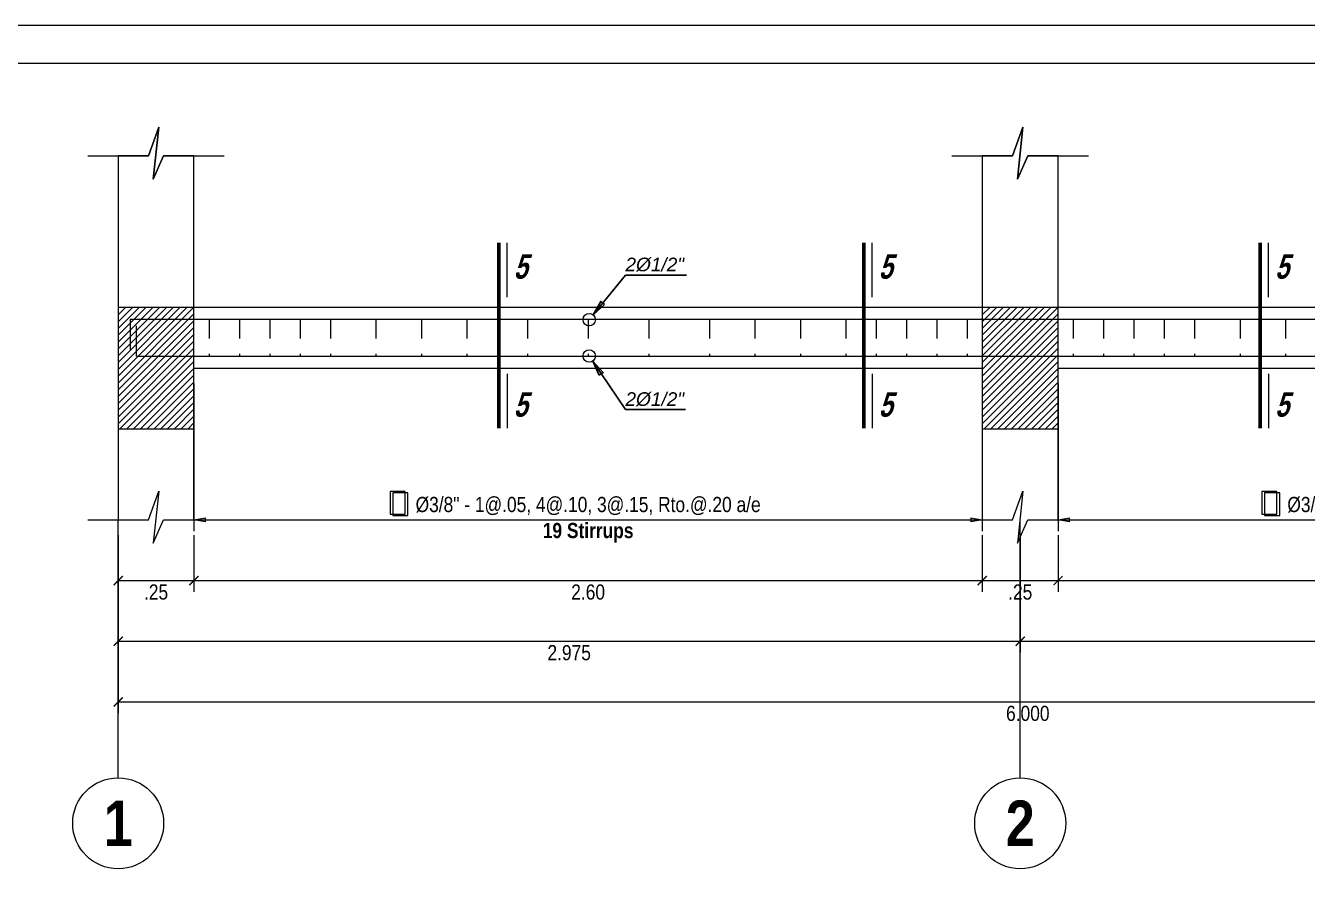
# Model space of a CAD drawing. Header units: millimetres. Extents: x 56 to 215, y 47 to 103.
# Drawn here: x 78.16 to 86.62, y 68.49 to 74.1 of the extents above; entities that cross this region are included whole.
import ezdxf
from ezdxf.enums import TextEntityAlignment as Align

# ---------------------------------------------------------------- set-up
doc = ezdxf.new("R2010")
doc.units = ezdxf.units.MM
doc.linetypes.add('CENTER2', pattern=[28.575, 19.05, -3.175, 3.175, -3.175])
doc.linetypes.add('DASHED2', pattern=[0.375, 0.25, -0.125])
for name, color, linetype, lineweight in [('E_Columna', 3, 'Continuous', 25), ('E_Estribo', 1, 'CENTER2', 20), ('E_Fierros', 2, 'Continuous', 50), ('G_Achurados', 54, 'Continuous', 5), ('G_Complemento', 30, 'Continuous', 20), ('G_Cortes', 3, 'Continuous', 60), ('G_Ejes', 253, 'Continuous', 20), ('G_Sombreados', 8, 'Continuous', 9), ('G_Texto', 122, 'Continuous', 20)]:
    doc.layers.add(name, color=color, linetype=linetype, lineweight=lineweight)
doc.layers.add('G_Acotación', color=171, linetype='Continuous')
doc.styles.add('Acotacion', font='ARIALN.TTF')
doc.styles.add('ARIAL', font='ariali.ttf', dxfattribs={"height": 0.12})
doc.styles.add('Cotas', font='ARIALNB.TTF', dxfattribs={"height": 0.1})
doc.styles.add('Eje', font='ARIALNB.TTF', dxfattribs={"height": 0.3})
doc.styles.add('Notas', font='ARIALNB.TTF', dxfattribs={"height": 0.15})
doc.styles.add('TITULOS', font='ARIALNB.TTF', dxfattribs={"height": 0.3})
doc.dimstyles.new('125', dxfattribs={"dimtxt": 1, "dimasz": 0.06, "dimexe": 0.06, "dimexo": 0.1, "dimgap": 0.08, "dimtad": 3, "dimtih": 1, "dimtoh": 1, "dimlfac": 0.5, "dimzin": 1, "dimdsep": 46, "dimtxsty": 'Cotas', "dimblk": 'ARCHTICK', "dimcen": 2.5, "dimdle": 0.06, "dimclrt": 4, "dimazin": 0, "dimtp": 0.2, "dimtm": 0.2, "dimtfac": 1, "dimtix": 1, "dimtmove": 1, "dimatfit": 3, "dimfxl": 1, "dimtolj": 1, "dimtzin": 1, "dimarcsym": 0})
doc.dimstyles.new('Lenin_25', dxfattribs={"dimscale": 0.5, "dimtxt": 0.2, "dimasz": 0.12, "dimexe": 0.15, "dimexo": 0.2, "dimgap": 0.05, "dimtad": 2, "dimtih": 1, "dimtoh": 1, "dimlfac": 0.5, "dimzin": 4, "dimdsep": 46, "dimtxsty": 'Acotacion', "dimblk": 'ARCHTICK', "dimcen": 0.12, "dimclrd": 256, "dimclre": 256, "dimclrt": 4, "dimazin": 1, "dimtm": 1e-09, "dimtfac": 1, "dimtmove": 2, "dimatfit": 2, "dimldrblk": 'ARCHTICK', "dimfxl": 1, "dimtolj": 1, "dimlwd": 13, "dimlwe": 18, "dimarcsym": 0})
doc.dimstyles.new('Lenin_50', dxfattribs={"dimtxt": 0.3, "dimasz": 0.08, "dimexe": 0.15, "dimexo": 0.2, "dimgap": 0.03, "dimtad": 2, "dimtih": 1, "dimtoh": 1, "dimlfac": -1, "dimzin": 4, "dimdsep": 46, "dimtxsty": 'Acotacion', "dimblk": 'ARCHTICK', "dimcen": 0.08, "dimclrd": 256, "dimclre": 256, "dimclrt": 4, "dimazin": 1, "dimtm": 1e-09, "dimtfac": 1, "dimtmove": 2, "dimatfit": 2, "dimfxl": 1, "dimtolj": 1, "dimlwd": 13, "dimlwe": 18, "dimarcsym": 0})

# ---------------------------------------------------------------- blocks, each defined once
blk = doc.blocks.new('_ArchTick')
at = {"color": 0, "linetype": 'ByBlock', "const_width": 0.15}
blk.add_lwpolyline([(-0.5, -0.5), (0.5, 0.5)], dxfattribs=at)
blk = doc.blocks.new('*D554')
at = {"layer": 'Defpoints', "color": 0, "transparency": 16777216}
for p in [(75.8247, 71.0529), (77.3247, 71.0529), (75.8247, 58.5529)]:
    blk.add_point(p, dxfattribs=at)
at = {"layer": 'G_Acotación', "lineweight": 18, "transparency": 16777216}
for p, q in [((76.0247, 71.0529), (77.4747, 71.0529)), ((76.0247, 58.5529), (77.4747, 58.5529))]:
    blk.add_line(p, q, dxfattribs=at)
at = {"layer": 'G_Acotación', "lineweight": 13, "transparency": 16777216}
blk.add_line((77.3247, 58.5529), (77.3247, 71.0529), dxfattribs=at)
at = {"layer": 'G_Acotación', "lineweight": 13, "transparency": 16777216, "xscale": 0.08, "yscale": 0.08, "zscale": 0.08}
for p, rotation in [((77.3247, 71.0529), 90), ((77.3247, 58.5529), 270)]:
    blk.add_blockref('_ArchTick', p, dxfattribs=dict(at, rotation=rotation))
at = {"layer": 'G_Acotación', "color": 4, "lineweight": 5, "transparency": 16777216, "insert": (77.8534, 64.8029), "char_height": 0.3, "attachment_point": 5, "style": 'Acotacion'}
blk.add_mtext('\\A1;12.500', dxfattribs=at)
blk = doc.blocks.new('*D601')
at = {"layer": 'Defpoints', "color": 0, "transparency": 16777216}
for p in [(78.7731, 70.8447), (90.7731, 70.8447), (90.7731, 69.6447)]:
    blk.add_point(p, dxfattribs=at)
at = {"layer": 'G_Acotación', "lineweight": 18, "transparency": 16777216}
for p, q in [((78.7731, 70.7447), (78.7731, 69.5697)), ((90.7731, 70.7447), (90.7731, 69.5697))]:
    blk.add_line(p, q, dxfattribs=at)
at = {"layer": 'G_Acotación', "lineweight": 13, "transparency": 16777216}
blk.add_line((78.7731, 69.6447), (90.7731, 69.6447), dxfattribs=at)
at = {"layer": 'G_Acotación', "lineweight": 13, "transparency": 16777216, "xscale": 0.06, "yscale": 0.06, "zscale": 0.06, "rotation": 180}
blk.add_blockref('_ArchTick', (78.7731, 69.6447), dxfattribs=at)
at = {"layer": 'G_Acotación', "lineweight": 13, "transparency": 16777216, "xscale": 0.06, "yscale": 0.06, "zscale": 0.06}
blk.add_blockref('_ArchTick', (90.7731, 69.6447), dxfattribs=at)
at = {"layer": 'G_Acotación', "color": 4, "lineweight": 5, "transparency": 16777216, "insert": (84.7731, 69.5686), "char_height": 0.1, "attachment_point": 5, "style": 'Acotacion'}
blk.add_mtext('\\A1;6.000', dxfattribs=at)
blk = doc.blocks.new('*D602')
at = {"layer": 'Defpoints', "color": 0, "transparency": 16777216}
for p in [(78.7731, 70.8447), (84.7231, 70.8447), (84.7231, 70.0447)]:
    blk.add_point(p, dxfattribs=at)
at = {"layer": 'G_Acotación', "lineweight": 18, "transparency": 16777216}
for p, q in [((78.7731, 70.7447), (78.7731, 69.9697)), ((84.7231, 70.7447), (84.7231, 69.9697))]:
    blk.add_line(p, q, dxfattribs=at)
at = {"layer": 'G_Acotación', "lineweight": 13, "transparency": 16777216}
blk.add_line((78.7731, 70.0447), (84.7231, 70.0447), dxfattribs=at)
at = {"layer": 'G_Acotación', "lineweight": 13, "transparency": 16777216, "xscale": 0.06, "yscale": 0.06, "zscale": 0.06, "rotation": 180}
blk.add_blockref('_ArchTick', (78.7731, 70.0447), dxfattribs=at)
at = {"layer": 'G_Acotación', "lineweight": 13, "transparency": 16777216, "xscale": 0.06, "yscale": 0.06, "zscale": 0.06}
blk.add_blockref('_ArchTick', (84.7231, 70.0447), dxfattribs=at)
at = {"layer": 'G_Acotación', "color": 4, "lineweight": 5, "transparency": 16777216, "insert": (81.7481, 69.9686), "char_height": 0.1, "attachment_point": 5, "style": 'Acotacion'}
blk.add_mtext('\\A1;2.975', dxfattribs=at)
blk = doc.blocks.new('*D603')
at = {"layer": 'Defpoints', "color": 0, "transparency": 16777216}
for p in [(78.7731, 70.8447), (79.2731, 70.8447), (79.2731, 70.4447)]:
    blk.add_point(p, dxfattribs=at)
at = {"layer": 'G_Acotación', "lineweight": 18, "transparency": 16777216}
for p, q in [((78.7731, 70.7447), (78.7731, 70.3697)), ((79.2731, 70.7447), (79.2731, 70.3697))]:
    blk.add_line(p, q, dxfattribs=at)
at = {"layer": 'G_Acotación', "lineweight": 13, "transparency": 16777216}
blk.add_line((78.7731, 70.4447), (79.2731, 70.4447), dxfattribs=at)
at = {"layer": 'G_Acotación', "lineweight": 13, "transparency": 16777216, "xscale": 0.06, "yscale": 0.06, "zscale": 0.06, "rotation": 180}
blk.add_blockref('_ArchTick', (78.7731, 70.4447), dxfattribs=at)
at = {"layer": 'G_Acotación', "lineweight": 13, "transparency": 16777216, "xscale": 0.06, "yscale": 0.06, "zscale": 0.06}
blk.add_blockref('_ArchTick', (79.2731, 70.4447), dxfattribs=at)
at = {"layer": 'G_Acotación', "color": 4, "lineweight": 5, "transparency": 16777216, "insert": (79.0231, 70.3686), "char_height": 0.1, "attachment_point": 5, "style": 'Acotacion'}
blk.add_mtext('\\A1;.25', dxfattribs=at)
blk = doc.blocks.new('*D604')
at = {"layer": 'Defpoints', "color": 0, "transparency": 16777216}
for p in [(79.2731, 70.8447), (84.4731, 70.8447), (84.4731, 70.4447)]:
    blk.add_point(p, dxfattribs=at)
at = {"layer": 'G_Acotación', "lineweight": 18, "transparency": 16777216}
for p, q in [((79.2731, 70.7447), (79.2731, 70.3697)), ((84.4731, 70.7447), (84.4731, 70.3697))]:
    blk.add_line(p, q, dxfattribs=at)
at = {"layer": 'G_Acotación', "lineweight": 13, "transparency": 16777216}
blk.add_line((79.2731, 70.4447), (84.4731, 70.4447), dxfattribs=at)
at = {"layer": 'G_Acotación', "lineweight": 13, "transparency": 16777216, "xscale": 0.06, "yscale": 0.06, "zscale": 0.06, "rotation": 180}
blk.add_blockref('_ArchTick', (79.2731, 70.4447), dxfattribs=at)
at = {"layer": 'G_Acotación', "lineweight": 13, "transparency": 16777216, "xscale": 0.06, "yscale": 0.06, "zscale": 0.06}
blk.add_blockref('_ArchTick', (84.4731, 70.4447), dxfattribs=at)
at = {"layer": 'G_Acotación', "color": 4, "lineweight": 5, "transparency": 16777216, "insert": (81.8731, 70.3686), "char_height": 0.1, "attachment_point": 5, "style": 'Acotacion'}
blk.add_mtext('\\A1;2.60', dxfattribs=at)
blk = doc.blocks.new('_ClosedBlank')
at = {"color": 0, "linetype": 'ByBlock', "lineweight": -2}
for p, q in [((-1, 0.17), (0, 0)), ((-1, 0.17), (-1, -0.17)), ((0, 0), (-1, -0.17))]:
    blk.add_line(p, q, dxfattribs=at)
blk = doc.blocks.new('*D605')
at = {"layer": 'Defpoints', "color": 0, "transparency": 16777216}
for p in [(79.2731, 71.8447), (84.4731, 71.8447), (84.4731, 70.8447)]:
    blk.add_point(p, dxfattribs=at)
at = {"layer": 'G_Acotación', "lineweight": 18, "transparency": 16777216}
for p, q in [((79.2731, 71.7447), (79.2731, 70.7697)), ((84.4731, 71.7447), (84.4731, 70.7697))]:
    blk.add_line(p, q, dxfattribs=at)
at = {"layer": 'G_Acotación', "lineweight": 13, "transparency": 16777216}
blk.add_line((79.3481, 70.8447), (84.3981, 70.8447), dxfattribs=at)
at = {"layer": 'G_Acotación', "lineweight": 13, "transparency": 16777216, "xscale": 0.075, "yscale": 0.075, "zscale": 0.075, "rotation": 180}
blk.add_blockref('_ClosedBlank', (79.2731, 70.8447), dxfattribs=at)
at = {"layer": 'G_Acotación', "lineweight": 13, "transparency": 16777216, "xscale": 0.075, "yscale": 0.075, "zscale": 0.075}
blk.add_blockref('_ClosedBlank', (84.4731, 70.8447), dxfattribs=at)
at = {"layer": 'G_Acotación', "color": 4, "lineweight": 5, "transparency": 16777216, "insert": (81.8731, 70.9362), "char_height": 0.1, "attachment_point": 5, "style": 'Acotacion'}
blk.add_mtext('\\A1;Ø3/8" - 1@.05, 4@.10, 3@.15, Rto.@.20 a/e', dxfattribs=at)
blk = doc.blocks.new('Eri')
blk.add_line((-1.7, 0), (0, 0))
blk.add_circle((-2, 0), 0.3)
at = {"color": 1, "style": 'Eje', "flags": 4}
blk.add_attdef('H', text='', height=0.3, dxfattribs=at).set_placement((-2, 0), align=Align.MIDDLE_CENTER)
blk = doc.blocks.new('*D606')
at = {"layer": 'Defpoints', "color": 0, "transparency": 16777216}
for p in [(84.9731, 71.8447), (90.2731, 71.8447), (90.2731, 70.8447)]:
    blk.add_point(p, dxfattribs=at)
at = {"layer": 'G_Acotación', "lineweight": 18, "transparency": 16777216}
for p, q in [((84.9731, 71.7447), (84.9731, 70.7697)), ((90.2731, 71.7447), (90.2731, 70.7697))]:
    blk.add_line(p, q, dxfattribs=at)
at = {"layer": 'G_Acotación', "lineweight": 13, "transparency": 16777216}
blk.add_line((85.0481, 70.8447), (90.1981, 70.8447), dxfattribs=at)
at = {"layer": 'G_Acotación', "lineweight": 13, "transparency": 16777216, "xscale": 0.075, "yscale": 0.075, "zscale": 0.075, "rotation": 180}
blk.add_blockref('_ClosedBlank', (84.9731, 70.8447), dxfattribs=at)
at = {"layer": 'G_Acotación', "lineweight": 13, "transparency": 16777216, "xscale": 0.075, "yscale": 0.075, "zscale": 0.075}
blk.add_blockref('_ClosedBlank', (90.2731, 70.8447), dxfattribs=at)
at = {"layer": 'G_Acotación', "color": 4, "lineweight": 5, "transparency": 16777216, "insert": (87.6231, 70.9362), "char_height": 0.1, "attachment_point": 5, "style": 'Acotacion'}
blk.add_mtext('\\A1;Ø3/8" - 1@.05, 4@.10, 3@.15, Rto.@.20 a/e', dxfattribs=at)
blk = doc.blocks.new('A$C20F518DE')
at = {"linetype": 'CENTER2', "lineweight": 60, "ltscale": 3}
blk.add_line((0, 0), (0, 1.2213), dxfattribs=at)
at = {"lineweight": 20}
for p, q in [((0.055, 0.8638), (0.055, 1.2213)), ((0.055, 0.3575), (0.055, 0))]:
    blk.add_line(p, q, dxfattribs=at)
at = {"ltscale": 1.1, "style": 'Notas', "oblique": 15.64103, "width": 0.871134, "flags": 4}
blk.add_attdef('C0', text='', height=0.1613, dxfattribs=at).set_placement((0.1923, 1.0662), align=Align.MIDDLE_CENTER)
blk.add_attdef('C1', text='', height=0.1613, rotation=360, dxfattribs=at).set_placement((0.1923, 0.1584), align=Align.MIDDLE_CENTER)
blk = doc.blocks.new('*D607')
at = {"layer": 'Defpoints', "color": 0, "transparency": 16777216}
for p in [(84.7231, 70.8447), (90.7731, 70.8447), (90.7731, 70.0447)]:
    blk.add_point(p, dxfattribs=at)
at = {"layer": 'G_Acotación', "lineweight": 18, "transparency": 16777216}
for p, q in [((84.7231, 70.7447), (84.7231, 69.9697)), ((90.7731, 70.7447), (90.7731, 69.9697))]:
    blk.add_line(p, q, dxfattribs=at)
at = {"layer": 'G_Acotación', "lineweight": 13, "transparency": 16777216}
blk.add_line((84.7231, 70.0447), (90.7731, 70.0447), dxfattribs=at)
at = {"layer": 'G_Acotación', "lineweight": 13, "transparency": 16777216, "xscale": 0.06, "yscale": 0.06, "zscale": 0.06, "rotation": 180}
blk.add_blockref('_ArchTick', (84.7231, 70.0447), dxfattribs=at)
at = {"layer": 'G_Acotación', "lineweight": 13, "transparency": 16777216, "xscale": 0.06, "yscale": 0.06, "zscale": 0.06}
blk.add_blockref('_ArchTick', (90.7731, 70.0447), dxfattribs=at)
at = {"layer": 'G_Acotación', "color": 4, "lineweight": 5, "transparency": 16777216, "insert": (87.7481, 69.9686), "char_height": 0.1, "attachment_point": 5, "style": 'Acotacion'}
blk.add_mtext('\\A1;3.025', dxfattribs=at)
blk = doc.blocks.new('*D608')
at = {"layer": 'Defpoints', "color": 0, "transparency": 16777216}
for p in [(84.4731, 70.8447), (84.9731, 70.8447), (84.9731, 70.4447)]:
    blk.add_point(p, dxfattribs=at)
at = {"layer": 'G_Acotación', "lineweight": 18, "transparency": 16777216}
for p, q in [((84.4731, 70.7447), (84.4731, 70.3697)), ((84.9731, 70.7447), (84.9731, 70.3697))]:
    blk.add_line(p, q, dxfattribs=at)
at = {"layer": 'G_Acotación', "lineweight": 13, "transparency": 16777216}
blk.add_line((84.4731, 70.4447), (84.9731, 70.4447), dxfattribs=at)
at = {"layer": 'G_Acotación', "lineweight": 13, "transparency": 16777216, "xscale": 0.06, "yscale": 0.06, "zscale": 0.06, "rotation": 180}
blk.add_blockref('_ArchTick', (84.4731, 70.4447), dxfattribs=at)
at = {"layer": 'G_Acotación', "lineweight": 13, "transparency": 16777216, "xscale": 0.06, "yscale": 0.06, "zscale": 0.06}
blk.add_blockref('_ArchTick', (84.9731, 70.4447), dxfattribs=at)
at = {"layer": 'G_Acotación', "color": 4, "lineweight": 5, "transparency": 16777216, "insert": (84.7231, 70.3686), "char_height": 0.1, "attachment_point": 5, "style": 'Acotacion'}
blk.add_mtext('\\A1;.25', dxfattribs=at)
blk = doc.blocks.new('*D609')
at = {"layer": 'Defpoints', "color": 0, "transparency": 16777216}
for p in [(84.9731, 70.8447), (90.2731, 70.8447), (90.2731, 70.4447)]:
    blk.add_point(p, dxfattribs=at)
at = {"layer": 'G_Acotación', "lineweight": 18, "transparency": 16777216}
for p, q in [((84.9731, 70.7447), (84.9731, 70.3697)), ((90.2731, 70.7447), (90.2731, 70.3697))]:
    blk.add_line(p, q, dxfattribs=at)
at = {"layer": 'G_Acotación', "lineweight": 13, "transparency": 16777216}
blk.add_line((84.9731, 70.4447), (90.2731, 70.4447), dxfattribs=at)
at = {"layer": 'G_Acotación', "lineweight": 13, "transparency": 16777216, "xscale": 0.06, "yscale": 0.06, "zscale": 0.06, "rotation": 180}
blk.add_blockref('_ArchTick', (84.9731, 70.4447), dxfattribs=at)
at = {"layer": 'G_Acotación', "lineweight": 13, "transparency": 16777216, "xscale": 0.06, "yscale": 0.06, "zscale": 0.06}
blk.add_blockref('_ArchTick', (90.2731, 70.4447), dxfattribs=at)
at = {"layer": 'G_Acotación', "color": 4, "lineweight": 5, "transparency": 16777216, "insert": (87.6231, 70.3686), "char_height": 0.1, "attachment_point": 5, "style": 'Acotacion'}
blk.add_mtext('\\A1;2.65', dxfattribs=at)

msp = doc.modelspace()

# ---------------------------------------------------------------- hatches: boundary and pattern name
at = {"layer": 'G_Sombreados', "lineweight": 5}
h = msp.add_hatch(dxfattribs=at)
h.set_pattern_fill('LINE', color=256, scale=0.01, angle=45, style=0)
h.set_pattern_definition([(45, (-1031.950506, -723.140938), (-0.0224506403, 0.0224506403), [])])
h.paths.add_polyline_path([(78.7731, 71.4447), (79.2731, 71.4447), (79.2731, 72.2447), (78.7731, 72.2447)])
h = msp.add_hatch(dxfattribs=at)
h.set_pattern_fill('LINE', color=256, scale=0.01, angle=45, style=0)
h.set_pattern_definition([(45, (-1026.250506, -723.140938), (-0.0224506403, 0.0224506403), [])])
h.paths.add_polyline_path([(84.4731, 71.4447), (84.9731, 71.4447), (84.9731, 72.2447), (84.4731, 72.2447)])

# ---------------------------------------------------------------- linework, layer by layer
at = {"lineweight": 5}
for points in [[(97.6255, 46.547), (97.6255, 74.1029), (56.5755, 74.1029), (56.5755, 46.547)], [(97.3755, 46.797), (97.3755, 73.8529), (56.8255, 73.8529), (56.8255, 46.797)]]:
    msp.add_lwpolyline(points, close=True, dxfattribs=at)
at = {"layer": 'E_Columna', "lineweight": 5}
for points in [[(79.2731, 71.4447), (79.2731, 72.2447), (78.7731, 72.2447), (78.7731, 71.4447)], [(78.7731, 71.4447), (79.2731, 71.4447), (79.2731, 72.2447), (78.7731, 72.2447)], [(84.9731, 71.4447), (84.9731, 72.2447), (84.4731, 72.2447), (84.4731, 71.4447)], [(84.4731, 71.4447), (84.9731, 71.4447), (84.9731, 72.2447), (84.4731, 72.2447)]]:
    msp.add_lwpolyline(points, close=True, dxfattribs=at)
at = {"layer": 'E_Estribo', "linetype": 'DASHED2', "lineweight": 5, "ltscale": 0.5}
for p, q in [((79.3731, 72.1647), (79.3731, 71.9247)), ((79.5731, 72.1647), (79.5731, 71.9247)), ((79.7731, 72.1647), (79.7731, 71.9247)), ((79.9731, 72.1647), (79.9731, 71.9247)), ((80.1731, 72.1647), (80.1731, 71.9247)), ((80.4731, 72.1647), (80.4731, 71.9247)), ((80.7731, 72.1647), (80.7731, 71.9247)), ((81.0731, 72.1647), (81.0731, 71.9247)), ((81.4731, 72.1647), (81.4731, 71.9247)), ((81.8731, 72.1647), (81.8731, 71.9247)), ((82.2731, 72.1647), (82.2731, 71.9247)), ((82.6731, 72.1647), (82.6731, 71.9247)), ((82.9731, 72.1647), (82.9731, 71.9247)), ((83.2731, 72.1647), (83.2731, 71.9247)), ((83.5731, 72.1647), (83.5731, 71.9247)), ((83.7731, 72.1647), (83.7731, 71.9247)), ((83.9731, 72.1647), (83.9731, 71.9247)), ((84.1731, 72.1647), (84.1731, 71.9247)), ((84.3731, 72.1647), (84.3731, 71.9247)), ((85.0731, 72.1647), (85.0731, 71.9247)), ((85.2731, 72.1647), (85.2731, 71.9247)), ((85.4731, 72.1647), (85.4731, 71.9247)), ((85.6731, 72.1647), (85.6731, 71.9247)), ((85.8731, 72.1647), (85.8731, 71.9247)), ((86.1731, 72.1647), (86.1731, 71.9247)), ((86.4731, 72.1647), (86.4731, 71.9247))]:
    msp.add_line(p, q, dxfattribs=at)
at = {"layer": 'E_Estribo', "lineweight": 5}
for points in [[(80.5667, 70.8829), (80.6667, 70.8829), (80.6667, 71.0329), (80.5667, 71.0329)], [(80.5845, 70.8727), (80.6845, 70.8727), (80.6845, 71.0227), (80.5845, 71.0227)], [(86.3167, 70.8829), (86.4167, 70.8829), (86.4167, 71.0329), (86.3167, 71.0329)], [(86.3345, 70.8727), (86.4345, 70.8727), (86.4345, 71.0227), (86.3345, 71.0227)]]:
    msp.add_lwpolyline(points, close=True, dxfattribs=at)
at = {"layer": 'E_Fierros', "lineweight": 5}
for p, q in [((78.8531, 72.1647), (78.8531, 71.9647)), ((78.8531, 72.1647), (78.8531, 71.9647)), ((90.6931, 72.1647), (78.8531, 72.1647)), ((78.8931, 71.9247), (78.8931, 72.1247)), ((78.8931, 71.9247), (78.8931, 72.1247)), ((78.8931, 71.9247), (90.6531, 71.9247))]:
    msp.add_line(p, q, dxfattribs=at)
at = {"layer": 'G_Achurados', "lineweight": 5}
for points in [[(78.5731, 73.2447), (78.9731, 73.2447), (79.0414, 73.4342), (79.0049, 73.0908), (79.0731, 73.2447), (79.2731, 73.2447), (79.4731, 73.2447)], [(84.2731, 73.2447), (84.6731, 73.2447), (84.7414, 73.4342), (84.7049, 73.0908), (84.7731, 73.2447), (84.9731, 73.2447), (85.1731, 73.2447)], [(78.5731, 70.8447), (78.9731, 70.8447), (79.0414, 71.0342), (79.0049, 70.6908), (79.0731, 70.8447), (79.2731, 70.8447), (79.4731, 70.8447)], [(84.2731, 70.8447), (84.6731, 70.8447), (84.7414, 71.0342), (84.7049, 70.6908), (84.7731, 70.8447), (84.9731, 70.8447), (85.1731, 70.8447)]]:
    msp.add_lwpolyline(points, dxfattribs=at)
at = {"layer": 'G_Complemento', "lineweight": 5}
msp.add_lwpolyline([(90.2731, 72.2447), (84.9731, 72.2447), (84.9731, 73.2447), (84.7731, 73.2447), (84.7049, 73.0908), (84.7414, 73.4342), (84.6731, 73.2447), (84.4731, 73.2447), (84.4731, 72.2447), (79.2731, 72.2447), (79.2731, 73.2447), (79.0731, 73.2447), (79.0049, 73.0908), (79.0414, 73.4342), (78.9731, 73.2447), (78.7731, 73.2447), (78.7731, 70.8447), (78.9731, 70.8447), (79.0414, 71.0342), (79.0049, 70.6908), (79.0731, 70.8447), (79.2731, 70.8447), (79.2731, 71.8447), (84.4731, 71.8447), (84.4731, 70.8447), (84.6731, 70.8447), (84.7414, 71.0342), (84.7049, 70.6908), (84.7731, 70.8447), (84.9731, 70.8447), (84.9731, 71.8447), (90.2731, 71.8447)], dxfattribs=at)
at = {"layer": 'G_Texto', "lineweight": 5}
for centre in [(81.8803, 72.1647), (81.8803, 71.9247)]:
    msp.add_circle(centre, 0.041, dxfattribs=at)

# ---------------------------------------------------------------- block references
at = {"layer": 'G_Cortes', "lineweight": 5}
ref = msp.add_blockref('A$C20F518DE', (81.284, 71.449), dxfattribs=at)
ref.add_attrib('C0', '5', dxfattribs={"layer": '0', "ltscale": 1.1, "height": 0.1613, "style": 'Notas', "oblique": 15.64103, "width": 0.871134, "flags": 4}).set_placement((81.4263, 72.5152), align=Align.MIDDLE_CENTER)
ref.add_attrib('C1', '5', dxfattribs={"layer": '0', "ltscale": 1.1, "height": 0.1613, "rotation": 360, "style": 'Notas', "oblique": 15.64103, "width": 0.871134, "flags": 4}).set_placement((81.4263, 71.6053), align=Align.MIDDLE_CENTER)
ref = msp.add_blockref('A$C20F518DE', (83.6916, 71.449), dxfattribs=at)
ref.add_attrib('C0', '5', dxfattribs={"layer": '0', "ltscale": 1.1, "height": 0.1613, "style": 'Notas', "oblique": 15.64103, "width": 0.871134, "flags": 4}).set_placement((83.8339, 72.5152), align=Align.MIDDLE_CENTER)
ref.add_attrib('C1', '5', dxfattribs={"layer": '0', "ltscale": 1.1, "height": 0.1613, "rotation": 360, "style": 'Notas', "oblique": 15.64103, "width": 0.871134, "flags": 4}).set_placement((83.8339, 71.6053), align=Align.MIDDLE_CENTER)
ref = msp.add_blockref('A$C20F518DE', (86.3065, 71.449), dxfattribs=at)
ref.add_attrib('C0', '5', dxfattribs={"layer": '0', "ltscale": 1.1, "height": 0.1613, "style": 'Notas', "oblique": 15.64103, "width": 0.871134, "flags": 4}).set_placement((86.4488, 72.5152), align=Align.MIDDLE_CENTER)
ref.add_attrib('C1', '5', dxfattribs={"layer": '0', "ltscale": 1.1, "height": 0.1613, "rotation": 360, "style": 'Notas', "oblique": 15.64103, "width": 0.871134, "flags": 4}).set_placement((86.4488, 71.6053), align=Align.MIDDLE_CENTER)
at = {"layer": 'G_Ejes', "lineweight": 5}
ref = msp.add_blockref('Eri', (78.7731, 70.8447), dxfattribs=dict(at, rotation=90))
ref.add_attrib('H', '1', dxfattribs={"layer": '0', "color": 1, "height": 0.3, "style": 'Eje', "flags": 4}).set_placement((78.7731, 68.8447), align=Align.MIDDLE_CENTER)
ref = msp.add_blockref('Eri', (84.7231, 70.8447), dxfattribs=dict(at, rotation=90))
ref.add_attrib('H', '2', dxfattribs={"layer": '0', "color": 1, "height": 0.3, "style": 'Eje', "flags": 4}).set_placement((84.7231, 68.8447), align=Align.MIDDLE_CENTER)

# ---------------------------------------------------------------- texts
at = {"layer": 'G_Texto', "lineweight": 5, "style": 'ARIAL'}
for p in [(82.1192, 72.4834), (82.1192, 71.5962)]:
    msp.add_text('2Ø1/2"', height=0.09, dxfattribs=at).set_placement(p)
at = {"layer": 'G_Texto', "color": 0, "lineweight": 5, "style": 'TITULOS'}
msp.add_text('19 Stirrups', height=0.1, dxfattribs=at).set_placement((81.8731, 70.8247), align=Align.TOP_CENTER)

# ---------------------------------------------------------------- dimensions: what is measured, and where the dimension line sits
at = {"layer": 'G_Acotación', "lineweight": 5}
for base, p1, p2, picture, middle in [((84.4731, 70.8447), (79.2731, 71.8447), (84.4731, 71.8447), '*D605', (81.8731, 70.9362)), ((90.2731, 70.8447), (84.9731, 71.8447), (90.2731, 71.8447), '*D606', (87.6231, 70.9362))]:
    dim = msp.add_linear_dim(base=base, p1=p1, p2=p2, text='Ø3/8" - 1@.05, 4@.10, 3@.15, Rto.@.20 a/e', dimstyle='Lenin_25', override={"dimasz": 0.15, "dimtad": 3, "dimblk1": 'ClosedBlank', "dimblk2": 'ClosedBlank', "dimsah": 1, "dimfxl": 0.065}, dxfattribs=at)
    dim.commit()
    dim.dimension.update_dxf_attribs({"geometry": picture, "text_midpoint": middle})
dim = msp.add_linear_dim(base=(77.3247, 71.0529), p1=(75.8247, 58.5529), p2=(75.8247, 71.0529), angle=90, dimstyle='Lenin_50', override={"dimdec": 3, "dimfxl": 0.06}, dxfattribs=at)
dim.commit()
dim.dimension.update_dxf_attribs({"geometry": '*D554', "text_midpoint": (77.8534, 64.8029)})
for base, p1, p2, override, picture, middle in [((90.7731, 69.6447), (78.7731, 70.8447), (90.7731, 70.8447), {"dimdec": 3, "dimfxl": 0.06}, '*D601', (84.7731, 69.5686)), ((84.7231, 70.0447), (78.7731, 70.8447), (84.7231, 70.8447), {"dimdec": 3, "dimfxl": 0.06}, '*D602', (81.7481, 69.9686)), ((79.2731, 70.4447), (78.7731, 70.8447), (79.2731, 70.8447), {"dimfxl": 0.06}, '*D603', (79.0231, 70.3686)), ((84.4731, 70.4447), (79.2731, 70.8447), (84.4731, 70.8447), {"dimfxl": 0.06}, '*D604', (81.8731, 70.3686)), ((84.9731, 70.4447), (84.4731, 70.8447), (84.9731, 70.8447), {"dimfxl": 0.06}, '*D608', (84.7231, 70.3686)), ((90.7731, 70.0447), (84.7231, 70.8447), (90.7731, 70.8447), {"dimdec": 3, "dimfxl": 0.06}, '*D607', (87.7481, 69.9686)), ((90.2731, 70.4447), (84.9731, 70.8447), (90.2731, 70.8447), {"dimfxl": 0.06}, '*D609', (87.6231, 70.3686))]:
    dim = msp.add_linear_dim(base=base, p1=p1, p2=p2, dimstyle='Lenin_25', override=override, dxfattribs=at)
    dim.commit()
    dim.dimension.update_dxf_attribs({"geometry": picture, "text_midpoint": middle})

# ---------------------------------------------------------------- leaders
at = {"layer": 'G_Texto', "lineweight": 5}
for points in [[(81.9061, 72.1965), (82.1192, 72.4584), (82.5227, 72.4584)], [(81.9032, 71.8907), (82.1192, 71.5714), (82.5152, 71.5714)]]:
    msp.add_leader(points, dimstyle='125', override={"dimasz": 0.1, "dimgap": 0.08, "dimtad": 0, "dimldrblk": 'ClosedBlank'}, dxfattribs=at)

doc.saveas('drawing.dxf')
